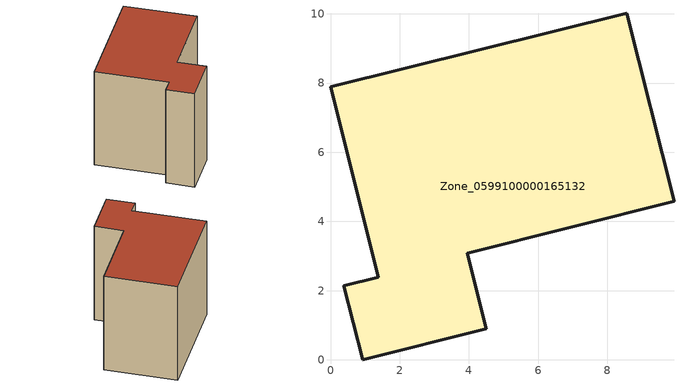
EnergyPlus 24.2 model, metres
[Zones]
Zone_0599100000165132
 floor ground (C_G): 0.39,2.14 1.38,2.39 0,7.9 8.56,10.02 9.93,4.58 3.95,3.08 4.5,0.9 0.93,0 z0
 wall outside (C_F): 1.38,2.39 0.39,2.14 0.93,0 4.5,0.9 3.95,3.08 9.93,4.58 8.56,10.02 0,7.9 1.38,2.39 z0:8.33
 roof outside (C_R): 8.56,10.02 0,7.9 1.38,2.39 0.39,2.14 0.93,0 4.5,0.9 3.95,3.08 9.93,4.58 z8.33
[BUILDING]
Pand.0599100000165132: North Axis=0; Terrain=City; Loads Convergence Tolerance Value=0.04; Temperature Convergence Tolerance Value=0.4; Solar Distribution=FullExterior; Maximum Number of Warmup Days=25; Minimum Number of Warmup Days=1
[Site:Location]
Rotterdam.The.Hague.AP_ZH_NLD Design_Conditions: Latitude=51.96; Longitude=4.45; Time Zone=1; Elevation=-4.5
[SITE:GROUNDTEMPERATURE:BUILDINGSURFACE]
18, 18, 18, 18, 18, 18, 18, 18, 18, 18, 18, 18
[MATERIAL] Thermal Absorptance=0.9; Solar Absorptance=0.7; Visible Absorptance=0.7
Name | Roughness | Thickness | Conductivity | Density | Specific Heat
G.TC.1975-1991 | MediumSmooth | 0.15 | 0.288461 | 540 | 1210
F.TC.1975-1991 | Rough | 0.3 | 0.230769 | 1920 | 840
R.TC.1975-1991 | MediumRough | 0.2 | 0.153846 | 1500 | 1000
[CONSTRUCTION]
C_G: G.TC.1975-1991
C_F: F.TC.1975-1991
C_R: R.TC.1975-1991
[ZONE]
Zone_0599100000165132: Type=1; Multiplier=1; Ceiling Height=Autocalculate; Volume=Autocalculate; Floor Area=autocalculate; Part of Total Floor Area=Yes
[ZONEINFILTRATION:DESIGNFLOWRATE]
Infil_Zone_0599100000165132: Zone or ZoneList or Space or SpaceList=Zone_0599100000165132; Schedule=AlwaysOn; Design Flow Rate Calculation Method=Flow/Area; Flow Rate per Floor Area=0.003; Constant Term Coefficient=1; Temperature Term Coefficient=0; Velocity Term Coefficient=0; Velocity Squared Term Coefficient=0
[HVACTEMPLATE:ZONE:IDEALLOADSAIRSYSTEM]
Zone_0599100000165132: Maximum Heating Supply Air Temperature=50; Minimum Cooling Supply Air Temperature=13; Maximum Heating Supply Air Humidity Ratio=0.0156; Minimum Cooling Supply Air Humidity Ratio=0.0077; Heating Limit=NoLimit; Cooling Limit=NoLimit; Dehumidification Control Type=ConstantSensibleHeatRatio; Cooling Sensible Heat Ratio=0.7; Dehumidification Setpoint=60; Humidification Control Type=None; Humidification Setpoint=30; Outdoor Air Method=None; Outdoor Air Flow Rate per Person=0.00944; Outdoor Air Flow Rate per Zone Floor Area=0; Outdoor Air Flow Rate per Zone=0; Demand Controlled Ventilation Type=None; Outdoor Air Economizer Type=NoEconomizer; Heat Recovery Type=None; Sensible Heat Recovery Effectiveness=0.7; Latent Heat Recovery Effectiveness=0.65
[ZONECONTROL:THERMOSTAT]
ThermostatControl_Zone_0599100000165132: Zone or ZoneList=Zone_0599100000165132; Control Type Schedule=DualSetpointControlType; Control 1=Thermostat_Zone_0599100000165132; Temperature Difference Between Cutout And Setpoint=0
[THERMOSTATSETPOINT:DUALSETPOINT]
Thermostat_Zone_0599100000165132: Heating Setpoint Temperature Schedule=HeatingSetpoint_Zone_0599100000165132; Cooling Setpoint Temperature Schedule=CoolingSetpoint_Zone_0599100000165132
[SCHEDULE:COMPACT]
HeatingSetpoint_Zone_0599100000165132: Through: 12/31, For: AllDays, Until: 24:00, 21
CoolingSetpoint_Zone_0599100000165132: Through: 12/31, For: AllDays, Until: 24:00, 24
DualSetpointControlType: Through: 12/31, For: AllDays, Until: 24:00, 4
AlwaysOn: Through: 12/31, For: AllDays, Until: 24:00, 1
